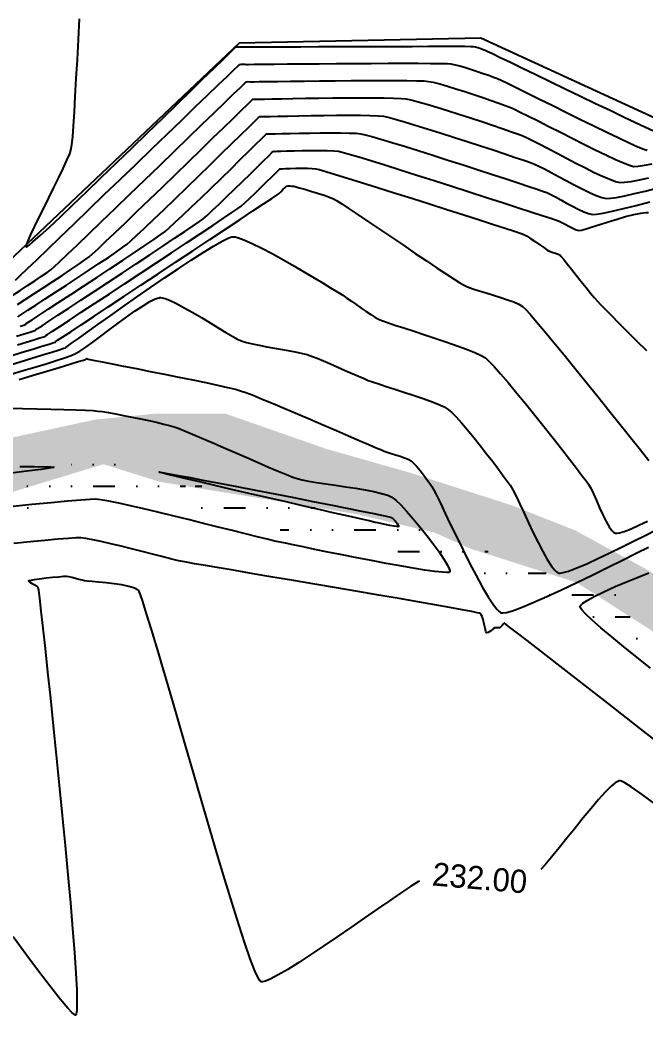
# Model space of a CAD drawing. Header units: metres. Extents: x 708941 to 724052, y 5405153 to 5413472.
# Drawn here: x 709479.9 to 709587.8, y 5411888.9 to 5412061.6 of the extents above; entities that cross this region are included whole.
import ezdxf

# ---------------------------------------------------------------- set-up
doc = ezdxf.new("R2010")
doc.units = ezdxf.units.M
doc.header["$LTSCALE"] = 12.7
doc.header["$MEASUREMENT"] = 0
for name, color, linetype in [('CONT-MJR1', 252, 'Continuous'), ('CONT-MNR1', 251, 'Continuous'), ('contornos2', 7, 'Continuous'), ('rio', 251, 'Continuous')]:
    doc.layers.add(name, color=color, linetype=linetype)

msp = doc.modelspace()

# ---------------------------------------------------------------- hatches: boundary and pattern name
at = {"layer": 'rio'}
h = msp.add_hatch(dxfattribs=at)
h.set_pattern_fill('MUDST', color=256, scale=15, style=0)
h.paths.add_polyline_path([(709010.72, 5411936.38), (709004.98, 5411946.45), (709001.25, 5411958.08), (708996.13, 5411975.99), (709012.7, 5411962.98), (709030.78, 5411956.49), (709044.53, 5411951.18), (709074.83, 5411950.28), (709089.61, 5411951.82), (709102.43, 5411952.02), (709123.56, 5411954.63), (709134.73, 5411956.95), (709145.4, 5411956.95), (709168.41, 5411955.62), (709183.3, 5411955.53), (709187.67, 5411955.43), (709193.87, 5411958.4), (709194.56, 5411957.99), (709200.68, 5411965.39), (709203.1, 5411977.2), (709205.58, 5411984.02), (709211.33, 5411990.28), (709223.71, 5411994.78), (709231.07, 5411997.27), (709241.21, 5411994.8), (709265.58, 5411997.08), (709286.39, 5412000.38), (709297.9, 5412001.91), (709315.21, 5411997.24), (709326.72, 5411992.03), (709345.09, 5411985.93), (709355.27, 5411979.45), (709376.46, 5411975.37), (709391.72, 5411975.3), (709413.08, 5411978.61), (709438.83, 5411980.92), (709461.63, 5411986.21), (709475.6, 5411989.01), (709492.86, 5411992.74), (709503.45, 5411993.79), (709515.24, 5411993.79), (709532.63, 5411987.71), (709547.37, 5411983.51), (709564.71, 5411977.95), (709575.63, 5411973.62), (709587.68, 5411967.04), (709601.87, 5411958.6), (709607.56, 5411954.31), (709621.49, 5411940.03), (709647.9, 5411909.14), (709660.4, 5411897.76), (709669.81, 5411887.81), (709676.49, 5411876.15), (709682.2, 5411869.04), (709705.75, 5411878.05), (709736, 5411893.04), (709750.64, 5411899.41), (709758.05, 5411906.33), (709764.85, 5411916.27), (709770.13, 5411926.57), (709778.25, 5411949.25), (709785.66, 5411970.64), (709786.5, 5411979.16), (709785.1, 5411992.95), (709785.1, 5412008.74), (709787.55, 5412022.89), (709795.83, 5412039.06), (709803.3, 5412045.65), (709812.9, 5412054.28), (709814.49, 5412059.03), (709815.9, 5412060.78), (709822.13, 5412063.75), (709825.31, 5412072.01), (709847.55, 5412106.6), (709866.9, 5412128.06), (709875.05, 5412136.05), (709882.93, 5412155.32), (709888.97, 5412168.35), (709893.2, 5412182.51), (709907.24, 5412209.92), (709938.47, 5412236.97), (709971.6, 5412250.13), (709991.71, 5412252.94), (710005.1, 5412261.1), (710014.56, 5412263.33), (710040.82, 5412267.64), (710057.91, 5412266.41), (710076.56, 5412261.93), (710102.9, 5412255.3), (710112.79, 5412247.31), (710119.45, 5412240.72), (710131.28, 5412231.78), (710145.37, 5412209.63), (710149.4, 5412194.25), (710150.27, 5412166.43), (710139.83, 5412142.28), (710130.23, 5412129.69), (710126.33, 5412121.71), (710117.73, 5412100.96), (710114.13, 5412096.47), (710111.94, 5412085.44), (710111.94, 5412063.54), (710117.58, 5412054.18), (710137.74, 5412018.92), (710146.76, 5412008.05), (710171.4, 5411997.24), (710179.97, 5411993.95), (710184.25, 5412001.58), (710190.69, 5412018), (710194.77, 5412034.37), (710197.31, 5412050.49), (710197.31, 5412064.26), (710199.32, 5412079.72), (710201.37, 5412092.19), (710205.73, 5412098.48), (710214.95, 5412120.36), (710219.48, 5412128.98), (710230.13, 5412139.36), (710235.6, 5412142.44), (710241.85, 5412140.68), (710250.27, 5412138.84), (710280.27, 5412139.46), (710296.04, 5412143.18), (710311.35, 5412143.18), (710329.27, 5412144.22), (710333.88, 5412147.83), (710359.32, 5412147.31), (710368.97, 5412148.45), (710370.82, 5412151.38), (710390.46, 5412160.63), (710398.15, 5412171.03), (710408.65, 5412192.1), (710415.95, 5412204.58), (710425.69, 5412246.2), (710427.89, 5412275.36), (710429.04, 5412328.01), (710428.04, 5412335.01), (710422.46, 5412340.84), (710414.39, 5412351.33), (710395.98, 5412353.91), (710387.66, 5412360.04), (710378.34, 5412372.12), (710377.12, 5412383.36), (710377.12, 5412396.81), (710371.6, 5412397.8), (710368.77, 5412410.55), (710362.93, 5412436.03), (710362.93, 5412455.01), (710369.68, 5412482.49), (710374.05, 5412500.93), (710382.11, 5412513.13), (710396.48, 5412526.77), (710413.79, 5412540.1), (710438.62, 5412552.3), (710472.36, 5412570.37), (710507.51, 5412590.61), (710519.7, 5412579.46), (710499.92, 5412572.63), (710480.98, 5412561.98), (710445.54, 5412543.55), (710413.79, 5412532.5), (710411.05, 5412528.12), (710405.76, 5412520.43), (710394.25, 5412506.93), (710388.85, 5412494.92), (710386.47, 5412476.01), (710382.71, 5412446.17), (710388.72, 5412397.62), (710394.97, 5412383.05), (710398.02, 5412368.11), (710411.09, 5412363.15), (710426.51, 5412356), (710442.45, 5412348.49), (710447.05, 5412337.14), (710447.05, 5412315.92), (710441.78, 5412260.07), (710441.78, 5412194.92), (710437.48, 5412190.86), (710437.48, 5412179.96), (710422.82, 5412173.29), (710418.74, 5412164.82), (710409.45, 5412149.84), (710394.78, 5412136.49), (710379.86, 5412129.78), (710371.88, 5412127.03), (710311.73, 5412127.03), (710308.89, 5412124), (710254.14, 5412121.42), (710236.99, 5412126.6), (710229.16, 5412118.66), (710218.68, 5412095.96), (710213.59, 5412055.1), (710203.57, 5412019.88), (710201.34, 5412006.55), (710198.59, 5411993.54), (710194.4, 5411986.49), (710188.54, 5411983.77), (710175.67, 5411983.77), (710136.96, 5411996.55), (710120.35, 5412009.39), (710098.73, 5412043.32), (710098.73, 5412061.02), (710096.67, 5412091.87), (710100.83, 5412110.83), (710110.63, 5412117.13), (710123.77, 5412149.24), (710130.92, 5412166.36), (710128.79, 5412197.14), (710123.8, 5412211.38), (710113.15, 5412223.6), (710085.02, 5412238.46), (710058.13, 5412249.84), (710029.73, 5412249.84), (710015.06, 5412246.32), (710001.6, 5412242.56), (709992.04, 5412242.56), (709972.27, 5412238.6), (709963.64, 5412235.76), (709954.26, 5412232.26), (709954.26, 5412228.55), (709945.86, 5412220.35), (709925.83, 5412192.24), (709917.05, 5412177.32), (709899.37, 5412144.55), (709894.3, 5412133.07), (709891.48, 5412127.42), (709886.71, 5412118.47), (709886.71, 5412100.95), (709884.61, 5412095.01), (709863.2, 5412086.46), (709839.07, 5412054.84), (709818.25, 5412032.92), (709804.19, 5412017.18), (709804.19, 5411995.52), (709809.04, 5411990.11), (709796.13, 5411953.84), (709781.68, 5411916.41), (709768.27, 5411889.66), (709746.93, 5411879.08), (709713.1, 5411863.01), (709689.29, 5411855.41), (709697.02, 5411835.95), (709708.2, 5411825.46), (709725.86, 5411817.9), (709778.24, 5411813.93), (709792.75, 5411813.93), (709806.43, 5411818.64), (709820.66, 5411821.87), (709831.69, 5411824.63), (709853.8, 5411835.25), (709879.02, 5411846.88), (709921.68, 5411861.15), (709947.96, 5411871.32), (709969.09, 5411879.92), (709979.29, 5411886.02), (709982.27, 5411909.39), (709987.23, 5411923.13), (709997.03, 5411933.25), (710000.38, 5411927.93), (710000.38, 5411906.72), (709997.04, 5411893.11), (709991.96, 5411879.15), (709967.58, 5411866.46), (709951.2, 5411859.77), (709918.84, 5411852.05), (709894.39, 5411845.25), (709864.94, 5411830.28), (709840.16, 5411819.17), (709812.7, 5411811), (709801.26, 5411807.45), (709779.31, 5411803.47), (709766.14, 5411803.47), (709756.94, 5411797.7), (709737.23, 5411795.78), (709715.18, 5411796.68), (709708.1, 5411801.85), (709698.23, 5411815.71), (709693.86, 5411826.48), (709676.55, 5411857.93), (709667.66, 5411869.47), (709661.18, 5411881.7), (709649.81, 5411896.98), (709627.11, 5411919.87), (709613.01, 5411936.78), (709604.72, 5411946.98), (709591.67, 5411954.52), (709575.87, 5411964.64), (709557.6, 5411970.47), (709551.42, 5411973.23), (709538.02, 5411976.43), (709518.15, 5411979.68), (709504.01, 5411982), (709494.29, 5411985.04), (709479.8, 5411980.64), (709442.42, 5411967.64), (709425.43, 5411960.31), (709402.9, 5411951.24), (709383.6, 5411945.23), (709362.15, 5411938.26), (709331.55, 5411930.11), (709320.42, 5411924.96), (709306.56, 5411912.14), (709285.88, 5411895.62), (709279.31, 5411870.27), (709273.83, 5411857.41), (709264.69, 5411829.66), (709254.13, 5411801.64), (709246.31, 5411791.25), (709237.29, 5411777.87), (709219.52, 5411767.13), (709208.6, 5411765.29), (709203.92, 5411751.48), (709203.91, 5411735.92), (709205.94, 5411719.08), (709203.34, 5411708.78), (709199.33, 5411696.28), (709197.39, 5411684.19), (709189.35, 5411661.06), (709186.31, 5411649.66), (709173.04, 5411639.59), (709167.53, 5411621.08), (709166.78, 5411600.74), (709164.06, 5411585.63), (709162.73, 5411558.53), (709162.73, 5411546.6), (709165.95, 5411526.5), (709173.44, 5411512.03), (709050.6, 5411667.95), (709021.23, 5411751.02), (709026.33, 5411756.01), (709028.1, 5411762.18), (709028.65, 5411783.35), (709023.38, 5411795.31), (709011.24, 5411823.29), (709005.01, 5411832.77), (709001.76, 5411870.86)])
h = msp.add_hatch(dxfattribs=at)
h.set_pattern_fill('MUDST', color=256, scale=15, style=0)
h.paths.add_polyline_path([(709425.2, 5411955.82), (709442.88, 5411963.52), (709462.94, 5411969.54), (709485.24, 5411978.41), (709493.83, 5411978.89), (709501.22, 5411979.42), (709517.72, 5411975.24), (709542.17, 5411970.06), (709562.2, 5411965.02), (709577.39, 5411959.26), (709608.69, 5411934.19), (709625.72, 5411914.3), (709646.82, 5411893.84), (709660.3, 5411879.18), (709665.75, 5411865.66), (709677.74, 5411849.33), (709687.8, 5411834.29), (709693.56, 5411818.76), (709703.47, 5411808.4), (709695.28, 5411819.7), (709694.5, 5411824.66), (709694.77, 5411827.87), (709694.67, 5411831.32), (709690.93, 5411835.3), (709687.47, 5411838.69), (709683.66, 5411846.1), (709680.5, 5411850.4), (709679.16, 5411854.09), (709674.04, 5411861.34), (709672.3, 5411865.04), (709668.98, 5411868.64), (709665.09, 5411875.96), (709664.39, 5411879.95), (709659.8, 5411883.74), (709656.68, 5411887.12), (709651.38, 5411894.81), (709649.66, 5411899.45), (709636.62, 5411909.75), (709630.25, 5411917.48), (709627.36, 5411921.16), (709622.76, 5411924.84), (709613.2, 5411936.38), (709612.3, 5411939.97), (709608.41, 5411943.84), (709603.87, 5411948.27), (709597.38, 5411951.02), (709590.63, 5411955.05), (709584.87, 5411958.91), (709582.48, 5411962.67), (709582, 5411965.76), (709570.79, 5411966.09), (709567.32, 5411969.51), (709559.75, 5411970.07), (709552.12, 5411973.91), (709544.71, 5411977.5), (709533.84, 5411977.39), (709531.46, 5411977.23), (709522.1, 5411981.06), (709511.56, 5411981.29), (709508.53, 5411981.22), (709499.82, 5411985.01), (709492.76, 5411985.01), (709488.91, 5411985.11), (709480.96, 5411981.2), (709462.17, 5411974.36), (709458.72, 5411973.65), (709451.42, 5411973.65), (709447.62, 5411969.58), (709443.93, 5411969.97), (709436.32, 5411966.62), (709428.6, 5411962.37), (709421.11, 5411958.6), (709409.63, 5411953.25)])

# ---------------------------------------------------------------- linework, layer by layer
at = {"layer": 'CONT-MJR1', "flags": 128}
for points, elevation in [([(709478.67, 5412014.2), (709479.91, 5412015), (709481.21, 5412015.85), (709482.47, 5412016.68), (709483.62, 5412017.46), (709484.58, 5412018.13), (709485.26, 5412018.64), (709485.78, 5412019.1), (709486.74, 5412019.99), (709488.09, 5412021.27), (709489.78, 5412022.88), (709491.75, 5412024.77), (709493.95, 5412026.89), (709496.33, 5412029.18), (709498.82, 5412031.59), (709501.39, 5412034.07), (709503.97, 5412036.56), (709506.51, 5412039.02), (709508.95, 5412041.38), (709511.25, 5412043.61), (709513.35, 5412045.64), (709515.19, 5412047.42), (709516.72, 5412048.9), (709517.89, 5412050.02), (709518.65, 5412050.74), (709518.93, 5412051), (709519.21, 5412051.03), (709519.59, 5412051.01), (709519.89, 5412051), (709520.24, 5412051), (709521.15, 5412051.02), (709522.56, 5412051.04), (709524.38, 5412051.06), (709526.54, 5412051.09), (709528.95, 5412051.12), (709531.54, 5412051.15), (709534.24, 5412051.18), (709536.97, 5412051.2), (709539.64, 5412051.21), (709542.19, 5412051.22), (709544.53, 5412051.22), (709546.59, 5412051.2), (709548.3, 5412051.17), (709549.56, 5412051.13), (709550.31, 5412051.07), (709551.15, 5412050.9), (709552.25, 5412050.62), (709553.57, 5412050.24), (709555.03, 5412049.8), (709556.58, 5412049.31), (709558.16, 5412048.8), (709559.7, 5412048.28), (709561.15, 5412047.78), (709562.45, 5412047.33), (709563.53, 5412046.93), (709564.33, 5412046.63), (709565.05, 5412046.31), (709566.15, 5412045.78), (709567.56, 5412045.07), (709569.22, 5412044.23), (709571.07, 5412043.29), (709573.05, 5412042.28), (709575.08, 5412041.25), (709577.11, 5412040.23), (709579.08, 5412039.26), (709580.91, 5412038.37), (709582.55, 5412037.6), (709583.93, 5412037), (709585, 5412036.59), (709585.67, 5412036.41), (709586.49, 5412036.43), (709587.58, 5412036.59), (709588.88, 5412036.86)], 240), ([(709479.43, 5412005.61), (709480.96, 5412006.08), (709482.28, 5412006.5), (709483.33, 5412006.82), (709484.01, 5412007.04), (709484.26, 5412007.12), (709484.31, 5412007.17), (709484.36, 5412007.23), (709484.65, 5412007.42), (709485.47, 5412007.96), (709486.75, 5412008.8), (709488.43, 5412009.91), (709490.45, 5412011.24), (709492.74, 5412012.74), (709495.24, 5412014.39), (709497.88, 5412016.13), (709500.6, 5412017.93), (709503.33, 5412019.73), (709506.01, 5412021.51), (709508.58, 5412023.21), (709510.97, 5412024.8), (709513.12, 5412026.23), (709514.96, 5412027.47), (709516.43, 5412028.46), (709517.47, 5412029.17), (709518, 5412029.56), (709518.65, 5412030.11), (709519.48, 5412030.88), (709520.43, 5412031.79), (709521.43, 5412032.76), (709522.41, 5412033.72), (709523.3, 5412034.6), (709524.02, 5412035.32), (709524.5, 5412035.81), (709524.69, 5412035.99), (709524.78, 5412035.99), (709524.88, 5412035.99), (709525.09, 5412036), (709525.65, 5412036.02), (709526.46, 5412036.04), (709527.42, 5412036.07), (709528.44, 5412036.08), (709529.43, 5412036.08), (709530.29, 5412036.06), (709530.92, 5412036), (709531.47, 5412035.86), (709532.62, 5412035.53), (709534.27, 5412035.03), (709536.35, 5412034.39), (709538.79, 5412033.63), (709541.5, 5412032.78), (709544.41, 5412031.87), (709547.43, 5412030.92), (709550.49, 5412029.95), (709553.5, 5412028.99), (709556.4, 5412028.06), (709559.09, 5412027.19), (709561.5, 5412026.41), (709563.56, 5412025.74), (709565.17, 5412025.21), (709566.27, 5412024.84), (709566.77, 5412024.65), (709567.31, 5412024.35), (709567.99, 5412023.92), (709568.74, 5412023.4), (709569.5, 5412022.88), (709570.18, 5412022.4), (709570.71, 5412022.03), (709571.02, 5412021.84), (709571.34, 5412021.71), (709571.77, 5412021.57), (709572.23, 5412021.43), (709572.65, 5412021.29), (709572.95, 5412021.13), (709573.18, 5412020.89), (709573.63, 5412020.36), (709574.24, 5412019.6), (709574.98, 5412018.67), (709575.8, 5412017.64), (709576.65, 5412016.58), (709577.49, 5412015.53), (709578.26, 5412014.57), (709578.93, 5412013.76), (709579.46, 5412013.16), (709579.92, 5412012.66), (709580.72, 5412011.85), (709581.8, 5412010.76), (709583.1, 5412009.44), (709584.59, 5412007.95), (709586.2, 5412006.34), (709587.89, 5412004.65)], 235), ([(709477.9, 5411994.73), (709480.33, 5411994.67), (709482.8, 5411994.61), (709485.2, 5411994.55), (709487.46, 5411994.48), (709489.49, 5411994.41), (709491.2, 5411994.35), (709492.49, 5411994.28), (709493.29, 5411994.22), (709494.09, 5411994.11), (709495.13, 5411993.94), (709496.36, 5411993.72), (709497.73, 5411993.46), (709499.17, 5411993.18), (709500.64, 5411992.87), (709502.08, 5411992.57), (709503.44, 5411992.27), (709504.66, 5411991.98), (709505.68, 5411991.72), (709506.46, 5411991.5), (709507.16, 5411991.25), (709508.23, 5411990.82), (709509.61, 5411990.25), (709511.23, 5411989.55), (709513.04, 5411988.77), (709514.98, 5411987.93), (709516.98, 5411987.06), (709518.98, 5411986.18), (709520.93, 5411985.34), (709522.76, 5411984.55), (709524.41, 5411983.85), (709525.83, 5411983.27), (709526.94, 5411982.83), (709527.69, 5411982.56), (709528.52, 5411982.36), (709529.65, 5411982.14), (709531.03, 5411981.92), (709532.6, 5411981.68), (709534.28, 5411981.43), (709536.02, 5411981.17), (709537.75, 5411980.9), (709539.4, 5411980.62), (709540.92, 5411980.32), (709542.24, 5411980.02), (709543.29, 5411979.7), (709544.01, 5411979.38), (709544.67, 5411978.86), (709545.54, 5411978.03), (709546.55, 5411976.93), (709547.68, 5411975.65), (709548.85, 5411974.24), (709550.01, 5411972.77), (709551.12, 5411971.31), (709552.13, 5411969.93), (709552.97, 5411968.69), (709553.59, 5411967.65), (709553.91, 5411967.02), (709554.01, 5411966.68), (709554.01, 5411966.53), (709553.99, 5411966.48), (709553.96, 5411966.45), (709553.83, 5411966.4), (709553.48, 5411966.37), (709552.73, 5411966.41), (709551.4, 5411966.55), (709549.69, 5411966.79), (709547.68, 5411967.12), (709545.43, 5411967.51), (709543.02, 5411967.95), (709540.49, 5411968.42), (709537.94, 5411968.92), (709535.41, 5411969.42), (709532.99, 5411969.9), (709530.73, 5411970.36), (709528.71, 5411970.77), (709526.99, 5411971.13), (709525.64, 5411971.41), (709524.73, 5411971.59), (709523.83, 5411971.79), (709522.5, 5411972.11), (709520.79, 5411972.53), (709518.78, 5411973.03), (709516.53, 5411973.59), (709514.08, 5411974.2), (709511.52, 5411974.84), (709508.89, 5411975.49), (709506.25, 5411976.14), (709503.68, 5411976.76), (709501.23, 5411977.34), (709498.95, 5411977.86), (709496.92, 5411978.3), (709495.2, 5411978.65), (709493.83, 5411978.89), (709492.9, 5411979), (709491.98, 5411978.98), (709490.35, 5411978.87), (709488.07, 5411978.68), (709485.24, 5411978.41), (709481.93, 5411978.08), (709478.21, 5411977.69)], 230), ([(709588.62, 5411949.85), (709586.24, 5411951.75), (709583.97, 5411953.58), (709581.9, 5411955.29), (709580.06, 5411956.84), (709578.54, 5411958.17), (709577.39, 5411959.26), (709576.77, 5411959.91), (709576.51, 5411960.27), (709576.43, 5411960.43), (709576.43, 5411960.49), (709576.45, 5411960.57), (709576.57, 5411960.75), (709576.92, 5411961.06), (709577.67, 5411961.56), (709578.99, 5411962.28), (709580.64, 5411963.09), (709582.5, 5411963.93), (709584.47, 5411964.78), (709586.44, 5411965.59), (709588.3, 5411966.34)], 230)]:
    msp.add_lwpolyline(points, dxfattribs=dict(at, elevation=elevation))
at = {"layer": 'CONT-MNR1', "flags": 128}
for points, elevation in [([(709490.08, 5412061.83), (709489.9, 5412058.27), (709489.72, 5412054.82), (709489.54, 5412051.53), (709489.37, 5412048.48), (709489.21, 5412045.75), (709489.06, 5412043.41), (709488.92, 5412041.52), (709488.79, 5412040.17), (709488.68, 5412039.41), (709488.4, 5412038.59), (709487.92, 5412037.45), (709487.28, 5412036.05), (709486.52, 5412034.46), (709485.68, 5412032.75), (709484.8, 5412030.97), (709483.92, 5412029.21), (709483.09, 5412027.52), (709482.34, 5412025.97), (709481.71, 5412024.63), (709481.25, 5412023.56), (709481.03, 5412022.95), (709480.96, 5412022.65), (709480.97, 5412022.54), (709480.99, 5412022.52), (709481.02, 5412022.51), (709481.13, 5412022.57), (709481.45, 5412022.81), (709482.13, 5412023.38), (709483.36, 5412024.48), (709484.95, 5412025.94), (709486.85, 5412027.73), (709489.01, 5412029.78), (709491.38, 5412032.04), (709493.91, 5412034.46), (709496.53, 5412037), (709499.21, 5412039.59), (709501.88, 5412042.18), (709504.49, 5412044.72), (709507, 5412047.16), (709509.35, 5412049.45), (709511.48, 5412051.53), (709513.35, 5412053.35), (709514.9, 5412054.86), (709516.08, 5412056.01), (709516.83, 5412056.74), (709517.11, 5412057), (709517.34, 5412057.03), (709517.65, 5412057.02), (709517.89, 5412057), (709518.27, 5412057), (709519.3, 5412057.01), (709520.9, 5412057.01), (709522.98, 5412057.02), (709525.47, 5412057.03), (709528.28, 5412057.04), (709531.34, 5412057.05), (709534.57, 5412057.06), (709537.87, 5412057.07), (709541.18, 5412057.08), (709544.41, 5412057.09), (709547.49, 5412057.1), (709550.32, 5412057.11), (709552.83, 5412057.11), (709554.94, 5412057.11), (709556.58, 5412057.11), (709557.64, 5412057.1), (709558.07, 5412057.09), (709558.41, 5412057.02), (709558.85, 5412056.89), (709559.32, 5412056.73), (709559.75, 5412056.58), (709560.08, 5412056.45), (709560.45, 5412056.28), (709561.35, 5412055.85), (709562.7, 5412055.2), (709564.45, 5412054.36), (709566.52, 5412053.36), (709568.83, 5412052.24), (709571.32, 5412051.04), (709573.91, 5412049.79), (709576.55, 5412048.52), (709579.14, 5412047.27), (709581.63, 5412046.07), (709583.95, 5412044.97), (709586.01, 5412043.98), (709587.76, 5412043.15), (709589.12, 5412042.51)], 242), ([(709479.1, 5412016.8), (709479.93, 5412017.59), (709481.17, 5412018.77), (709482.77, 5412020.3), (709484.67, 5412022.13), (709486.84, 5412024.22), (709489.22, 5412026.51), (709491.76, 5412028.96), (709494.42, 5412031.53), (709497.15, 5412034.16), (709499.9, 5412036.81), (709502.61, 5412039.43), (709505.25, 5412041.97), (709507.77, 5412044.4), (709510.11, 5412046.65), (709512.22, 5412048.69), (709514.07, 5412050.47), (709515.6, 5412051.93), (709516.75, 5412053.04), (709517.5, 5412053.75), (709517.78, 5412054), (709518.01, 5412054.04), (709518.32, 5412054.03), (709518.64, 5412054.01), (709518.89, 5412054), (709519.26, 5412054), (709520.24, 5412054.01), (709521.75, 5412054.03), (709523.7, 5412054.05), (709526.03, 5412054.07), (709528.65, 5412054.09), (709531.48, 5412054.11), (709534.44, 5412054.13), (709537.46, 5412054.15), (709540.46, 5412054.17), (709543.35, 5412054.18), (709546.07, 5412054.19), (709548.53, 5412054.18), (709550.64, 5412054.17), (709552.35, 5412054.15), (709553.55, 5412054.12), (709554.19, 5412054.08), (709554.89, 5412053.94), (709555.74, 5412053.73), (709556.69, 5412053.45), (709557.71, 5412053.13), (709558.75, 5412052.79), (709559.76, 5412052.44), (709560.71, 5412052.11), (709561.54, 5412051.8), (709562.21, 5412051.54), (709562.82, 5412051.27), (709563.92, 5412050.74), (709565.42, 5412050.01), (709567.25, 5412049.1), (709569.35, 5412048.07), (709571.62, 5412046.94), (709574.01, 5412045.76), (709576.43, 5412044.57), (709578.8, 5412043.4), (709581.07, 5412042.3), (709583.14, 5412041.31), (709584.94, 5412040.46), (709586.41, 5412039.8), (709587.46, 5412039.36), (709588.03, 5412039.18)], 241), ([(709479.48, 5412012.6), (709480.78, 5412013.44), (709482.27, 5412014.41), (709483.89, 5412015.46), (709485.54, 5412016.54), (709487.17, 5412017.61), (709488.68, 5412018.62), (709490.01, 5412019.53), (709491.08, 5412020.28), (709491.81, 5412020.83), (709492.38, 5412021.32), (709493.34, 5412022.21), (709494.64, 5412023.43), (709496.23, 5412024.94), (709498.05, 5412026.69), (709500.06, 5412028.62), (709502.2, 5412030.69), (709504.43, 5412032.84), (709506.69, 5412035.03), (709508.93, 5412037.21), (709511.11, 5412039.31), (709513.16, 5412041.31), (709515.04, 5412043.13), (709516.7, 5412044.74), (709518.08, 5412046.08), (709519.14, 5412047.1), (709519.82, 5412047.76), (709520.08, 5412048), (709520.32, 5412048.02), (709520.63, 5412048.01), (709520.89, 5412048), (709521.21, 5412048), (709522.04, 5412048.02), (709523.33, 5412048.05), (709524.98, 5412048.08), (709526.93, 5412048.11), (709529.1, 5412048.15), (709531.42, 5412048.18), (709533.81, 5412048.21), (709536.2, 5412048.23), (709538.52, 5412048.24), (709540.7, 5412048.24), (709542.65, 5412048.22), (709544.3, 5412048.19), (709545.59, 5412048.13), (709546.43, 5412048.05), (709547.31, 5412047.87), (709548.53, 5412047.56), (709550.03, 5412047.14), (709551.75, 5412046.63), (709553.61, 5412046.05), (709555.57, 5412045.43), (709557.55, 5412044.79), (709559.49, 5412044.14), (709561.34, 5412043.52), (709563.02, 5412042.95), (709564.47, 5412042.44), (709565.64, 5412042.02), (709566.46, 5412041.71), (709567.22, 5412041.38), (709568.26, 5412040.87), (709569.51, 5412040.22), (709570.94, 5412039.48), (709572.49, 5412038.66), (709574.1, 5412037.81), (709575.75, 5412036.96), (709577.36, 5412036.13), (709578.9, 5412035.37), (709580.31, 5412034.71), (709581.56, 5412034.18), (709582.57, 5412033.81), (709583.32, 5412033.64), (709584.14, 5412033.66), (709585.29, 5412033.81), (709586.7, 5412034.08), (709588.3, 5412034.45)], 239), ([(709479.49, 5412010.48), (709480.18, 5412010.93), (709481.24, 5412011.61), (709482.61, 5412012.5), (709484.22, 5412013.54), (709486, 5412014.7), (709487.88, 5412015.93), (709489.8, 5412017.19), (709491.7, 5412018.44), (709493.49, 5412019.63), (709495.12, 5412020.72), (709496.52, 5412021.68), (709497.62, 5412022.46), (709498.36, 5412023.01), (709499.02, 5412023.58), (709500.05, 5412024.52), (709501.38, 5412025.77), (709502.96, 5412027.28), (709504.74, 5412028.98), (709506.65, 5412030.83), (709508.65, 5412032.76), (709510.68, 5412034.73), (709512.68, 5412036.67), (709514.59, 5412038.54), (709516.37, 5412040.27), (709517.95, 5412041.82), (709519.29, 5412043.12), (709520.32, 5412044.12), (709520.98, 5412044.76), (709521.23, 5412044.99), (709521.42, 5412045.02), (709521.68, 5412045), (709521.88, 5412044.99), (709522.21, 5412045), (709523.07, 5412045.02), (709524.37, 5412045.06), (709526.03, 5412045.09), (709527.96, 5412045.13), (709530.07, 5412045.17), (709532.27, 5412045.2), (709534.48, 5412045.22), (709536.61, 5412045.23), (709538.57, 5412045.22), (709540.27, 5412045.19), (709541.63, 5412045.13), (709542.55, 5412045.04), (709543.37, 5412044.87), (709544.6, 5412044.55), (709546.18, 5412044.1), (709548.03, 5412043.54), (709550.11, 5412042.9), (709552.33, 5412042.21), (709554.65, 5412041.47), (709556.98, 5412040.71), (709559.28, 5412039.96), (709561.47, 5412039.24), (709563.49, 5412038.57), (709565.28, 5412037.96), (709566.76, 5412037.45), (709567.88, 5412037.06), (709568.58, 5412036.8), (709569.33, 5412036.46), (709570.31, 5412035.97), (709571.46, 5412035.37), (709572.73, 5412034.68), (709574.08, 5412033.95), (709575.45, 5412033.22), (709576.8, 5412032.53), (709578.07, 5412031.91), (709579.23, 5412031.4), (709580.21, 5412031.04), (709580.96, 5412030.87), (709581.67, 5412030.9), (709582.76, 5412031.06), (709584.16, 5412031.33), (709585.82, 5412031.7), (709587.67, 5412032.14), (709589.64, 5412032.64)], 238), ([(709479.89, 5412008.83), (709480.55, 5412009.04), (709480.79, 5412009.12), (709480.87, 5412009.2), (709480.95, 5412009.29), (709481.23, 5412009.47), (709482, 5412009.97), (709483.21, 5412010.76), (709484.76, 5412011.77), (709486.61, 5412012.97), (709488.66, 5412014.31), (709490.85, 5412015.74), (709493.12, 5412017.23), (709495.38, 5412018.72), (709497.57, 5412020.17), (709499.61, 5412021.53), (709501.44, 5412022.76), (709502.98, 5412023.81), (709504.16, 5412024.63), (709504.91, 5412025.19), (709505.63, 5412025.82), (709506.67, 5412026.77), (709507.97, 5412027.98), (709509.47, 5412029.41), (709511.11, 5412030.99), (709512.83, 5412032.65), (709514.57, 5412034.34), (709516.27, 5412036.01), (709517.87, 5412037.58), (709519.32, 5412039), (709520.56, 5412040.21), (709521.52, 5412041.16), (709522.15, 5412041.77), (709522.38, 5412041.99), (709522.53, 5412042.01), (709522.73, 5412042), (709522.88, 5412041.99), (709523.17, 5412042), (709523.91, 5412042.02), (709525.03, 5412042.05), (709526.45, 5412042.09), (709528.08, 5412042.13), (709529.85, 5412042.16), (709531.67, 5412042.18), (709533.46, 5412042.19), (709535.13, 5412042.19), (709536.62, 5412042.16), (709537.82, 5412042.11), (709538.68, 5412042.03), (709539.38, 5412041.87), (709540.55, 5412041.56), (709542.11, 5412041.1), (709544, 5412040.53), (709546.17, 5412039.87), (709548.54, 5412039.13), (709551.06, 5412038.33), (709553.67, 5412037.5), (709556.3, 5412036.65), (709558.89, 5412035.82), (709561.38, 5412035.01), (709563.7, 5412034.24), (709565.8, 5412033.55), (709567.61, 5412032.95), (709569.08, 5412032.46), (709570.13, 5412032.1), (709570.7, 5412031.89), (709571.39, 5412031.58), (709572.22, 5412031.14), (709573.15, 5412030.63), (709574.14, 5412030.08), (709575.16, 5412029.52), (709576.15, 5412029.01), (709577.08, 5412028.57), (709577.92, 5412028.26), (709578.61, 5412028.1), (709579.26, 5412028.15), (709580.41, 5412028.36), (709582, 5412028.69), (709583.93, 5412029.14), (709586.12, 5412029.67), (709588.5, 5412030.27)], 237), ([(709479.3, 5412007.1), (709480.58, 5412007.5), (709481.6, 5412007.82), (709482.28, 5412008.04), (709482.52, 5412008.12), (709482.59, 5412008.19), (709482.66, 5412008.26), (709482.93, 5412008.44), (709483.69, 5412008.93), (709484.87, 5412009.71), (709486.43, 5412010.73), (709488.28, 5412011.94), (709490.38, 5412013.32), (709492.66, 5412014.81), (709495.05, 5412016.38), (709497.49, 5412017.99), (709499.93, 5412019.6), (709502.29, 5412021.16), (709504.52, 5412022.64), (709506.55, 5412024), (709508.32, 5412025.19), (709509.77, 5412026.18), (709510.84, 5412026.92), (709511.45, 5412027.38), (709512.14, 5412027.96), (709513.08, 5412028.83), (709514.23, 5412029.91), (709515.51, 5412031.14), (709516.88, 5412032.46), (709518.27, 5412033.81), (709519.61, 5412035.13), (709520.85, 5412036.34), (709521.92, 5412037.4), (709522.77, 5412038.24), (709523.32, 5412038.79), (709523.54, 5412038.99), (709523.7, 5412039), (709523.88, 5412038.99), (709524.15, 5412039), (709524.84, 5412039.02), (709525.87, 5412039.06), (709527.14, 5412039.09), (709528.56, 5412039.13), (709530.05, 5412039.15), (709531.51, 5412039.15), (709532.84, 5412039.14), (709533.97, 5412039.09), (709534.8, 5412039.01), (709535.45, 5412038.86), (709536.64, 5412038.52), (709538.31, 5412038.03), (709540.37, 5412037.4), (709542.78, 5412036.65), (709545.44, 5412035.81), (709548.3, 5412034.91), (709551.28, 5412033.96), (709554.33, 5412032.99), (709557.35, 5412032.01), (709560.3, 5412031.06), (709563.1, 5412030.16), (709565.67, 5412029.33), (709567.96, 5412028.58), (709569.89, 5412027.95), (709571.39, 5412027.46), (709572.39, 5412027.13), (709572.83, 5412026.98), (709573.3, 5412026.75), (709573.89, 5412026.43), (709574.54, 5412026.07), (709575.19, 5412025.73), (709575.78, 5412025.46), (709576.26, 5412025.33), (709576.68, 5412025.4), (709577.48, 5412025.62), (709578.56, 5412025.96), (709579.87, 5412026.38), (709581.31, 5412026.84), (709582.82, 5412027.3), (709584.31, 5412027.74), (709585.71, 5412028.1), (709586.95, 5412028.35), (709587.77, 5412028.45), (709588.25, 5412028.46)], 236), ([(709478.33, 5412003.75), (709480.28, 5412004.35), (709482.08, 5412004.9), (709483.65, 5412005.39), (709484.89, 5412005.77), (709485.7, 5412006.02), (709485.99, 5412006.12), (709486.03, 5412006.16), (709486.07, 5412006.2), (709486.38, 5412006.41), (709487.25, 5412006.99), (709488.63, 5412007.9), (709490.44, 5412009.1), (709492.62, 5412010.54), (709495.1, 5412012.19), (709497.81, 5412013.99), (709500.7, 5412015.9), (709503.69, 5412017.88), (709506.71, 5412019.89), (709509.7, 5412021.87), (709512.6, 5412023.79), (709515.33, 5412025.6), (709517.83, 5412027.26), (709520.03, 5412028.73), (709521.87, 5412029.95), (709523.28, 5412030.89), (709524.2, 5412031.51), (709524.55, 5412031.75), (709524.85, 5412032.03), (709525.22, 5412032.42), (709525.58, 5412032.79), (709525.84, 5412032.99), (709526.09, 5412033.03), (709526.43, 5412033.04), (709526.78, 5412033.02), (709527.04, 5412032.99), (709527.35, 5412032.91), (709528.03, 5412032.73), (709528.97, 5412032.46), (709530.06, 5412032.14), (709531.21, 5412031.78), (709532.31, 5412031.42), (709533.26, 5412031.09), (709533.96, 5412030.8), (709534.47, 5412030.5), (709535.39, 5412029.92), (709536.65, 5412029.09), (709538.2, 5412028.05), (709539.97, 5412026.86), (709541.9, 5412025.56), (709543.93, 5412024.19), (709546, 5412022.79), (709548.04, 5412021.41), (709550, 5412020.09), (709551.81, 5412018.88), (709553.41, 5412017.81), (709554.74, 5412016.94), (709555.74, 5412016.31), (709556.35, 5412015.96), (709557.06, 5412015.65), (709557.99, 5412015.31), (709559.08, 5412014.96), (709560.28, 5412014.58), (709561.53, 5412014.2), (709562.77, 5412013.81), (709563.95, 5412013.41), (709565.01, 5412013.02), (709565.89, 5412012.63), (709566.54, 5412012.26), (709567.02, 5412011.81), (709567.84, 5412010.9), (709568.96, 5412009.6), (709570.34, 5412007.97), (709571.93, 5412006.05), (709573.69, 5412003.91), (709575.56, 5412001.6), (709577.52, 5411999.19), (709579.5, 5411996.72), (709581.47, 5411994.27), (709583.38, 5411991.88), (709585.19, 5411989.61), (709586.85, 5411987.53), (709588.32, 5411985.68)], 234), ([(709477.83, 5412002.08), (709479.93, 5412002.72), (709481.94, 5412003.33), (709483.79, 5412003.9), (709485.38, 5412004.39), (709486.62, 5412004.78), (709487.43, 5412005.03), (709487.73, 5412005.12), (709487.78, 5412005.17), (709488.04, 5412005.36), (709488.78, 5412005.9), (709489.95, 5412006.74), (709491.48, 5412007.83), (709493.3, 5412009.14), (709495.37, 5412010.6), (709497.62, 5412012.18), (709499.98, 5412013.84), (709502.4, 5412015.52), (709504.82, 5412017.17), (709507.17, 5412018.76), (709509.4, 5412020.23), (709511.45, 5412021.55), (709513.24, 5412022.65), (709514.73, 5412023.51), (709515.67, 5412023.98), (709516.19, 5412024.19), (709516.45, 5412024.26), (709516.55, 5412024.27), (709516.68, 5412024.27), (709516.99, 5412024.24), (709517.55, 5412024.09), (709518.5, 5412023.75), (709519.92, 5412023.12), (709521.56, 5412022.31), (709523.35, 5412021.37), (709525.21, 5412020.33), (709527.09, 5412019.26), (709528.92, 5412018.19), (709530.63, 5412017.17), (709532.16, 5412016.25), (709533.43, 5412015.47), (709534.38, 5412014.89), (709534.95, 5412014.54), (709535.54, 5412014.17), (709536.24, 5412013.7), (709537.03, 5412013.16), (709537.87, 5412012.57), (709538.73, 5412011.97), (709539.57, 5412011.39), (709540.37, 5412010.86), (709541.08, 5412010.41), (709541.68, 5412010.08), (709542.27, 5412009.84), (709543.24, 5412009.49), (709544.54, 5412009.05), (709546.09, 5412008.54), (709547.83, 5412007.97), (709549.68, 5412007.36), (709551.58, 5412006.73), (709553.46, 5412006.09), (709555.25, 5412005.46), (709556.88, 5412004.86), (709558.28, 5412004.3), (709559.39, 5412003.8), (709560.13, 5412003.38), (709560.75, 5412002.83), (709561.64, 5412001.9), (709562.76, 5412000.65), (709564.06, 5411999.12), (709565.51, 5411997.38), (709567.05, 5411995.5), (709568.64, 5411993.52), (709570.24, 5411991.52), (709571.8, 5411989.54), (709573.28, 5411987.65), (709574.63, 5411985.91), (709575.81, 5411984.38), (709576.77, 5411983.11), (709577.48, 5411982.17), (709577.88, 5411981.62), (709578.29, 5411980.89), (709578.76, 5411979.91), (709579.27, 5411978.77), (709579.81, 5411977.54), (709580.37, 5411976.32), (709580.93, 5411975.18), (709581.48, 5411974.22), (709581.91, 5411973.63), (709582.22, 5411973.32), (709582.42, 5411973.19), (709582.52, 5411973.15), (709582.61, 5411973.13), (709582.83, 5411973.13), (709583.27, 5411973.2), (709584.05, 5411973.44), (709585.24, 5411973.91), (709586.61, 5411974.53), (709588.08, 5411975.24)], 233), ([(709478.38, 5412000.58), (709480.45, 5412001.19), (709482.47, 5412001.8), (709484.38, 5412002.38), (709486.1, 5412002.93), (709487.56, 5412003.41), (709488.71, 5412003.81), (709489.46, 5412004.12), (709490.22, 5412004.55), (709491.24, 5412005.23), (709492.46, 5412006.1), (709493.82, 5412007.11), (709495.29, 5412008.21), (709496.8, 5412009.34), (709498.3, 5412010.45), (709499.76, 5412011.48), (709501.1, 5412012.38), (709502.29, 5412013.1), (709503.09, 5412013.5), (709503.59, 5412013.69), (709503.87, 5412013.76), (709503.99, 5412013.77), (709504.11, 5412013.77), (709504.39, 5412013.74), (709504.89, 5412013.61), (709505.69, 5412013.31), (709506.88, 5412012.75), (709508.22, 5412012.04), (709509.66, 5412011.22), (709511.16, 5412010.34), (709512.65, 5412009.44), (709514.08, 5412008.57), (709515.4, 5412007.77), (709516.56, 5412007.09), (709517.51, 5412006.57), (709518.18, 5412006.26), (709518.95, 5412006.03), (709519.95, 5412005.79), (709521.13, 5412005.55), (709522.42, 5412005.31), (709523.77, 5412005.07), (709525.13, 5412004.83), (709526.42, 5412004.6), (709527.61, 5412004.37), (709528.62, 5412004.15), (709529.39, 5412003.95), (709530.15, 5412003.68), (709531.11, 5412003.31), (709532.22, 5412002.85), (709533.43, 5412002.33), (709534.69, 5412001.78), (709535.94, 5412001.23), (709537.15, 5412000.7), (709538.25, 5412000.22), (709539.2, 5411999.81), (709539.94, 5411999.5), (709540.69, 5411999.23), (709541.75, 5411998.88), (709543.04, 5411998.47), (709544.51, 5411998), (709546.07, 5411997.49), (709547.67, 5411996.96), (709549.23, 5411996.43), (709550.68, 5411995.9), (709551.96, 5411995.39), (709553, 5411994.92), (709553.72, 5411994.5), (709554.32, 5411993.99), (709555.1, 5411993.19), (709556.02, 5411992.17), (709557.04, 5411990.98), (709558.13, 5411989.66), (709559.24, 5411988.27), (709560.34, 5411986.86), (709561.4, 5411985.49), (709562.37, 5411984.21), (709563.22, 5411983.07), (709563.9, 5411982.11), (709564.4, 5411981.41), (709564.84, 5411980.65), (709565.41, 5411979.55), (709566.06, 5411978.18), (709566.8, 5411976.63), (709567.58, 5411974.96), (709568.39, 5411973.24), (709569.21, 5411971.56), (709570.02, 5411969.99), (709570.79, 5411968.61), (709571.51, 5411967.48), (709572.03, 5411966.81), (709572.38, 5411966.47), (709572.59, 5411966.33), (709572.69, 5411966.29), (709572.78, 5411966.27), (709573.03, 5411966.26), (709573.53, 5411966.35), (709574.43, 5411966.61), (709575.88, 5411967.15), (709577.61, 5411967.88), (709579.54, 5411968.76), (709581.59, 5411969.74), (709583.7, 5411970.77), (709585.78, 5411971.81), (709587.77, 5411972.81), (709589.57, 5411973.73)], 232), ([(709479.72, 5411999.64), (709482.17, 5412000.38), (709484.51, 5412001.09), (709486.65, 5412001.73), (709488.48, 5412002.29), (709489.92, 5412002.73), (709490.85, 5412003.01), (709491.19, 5412003.12), (709491.31, 5412003.2), (709491.42, 5412003.27), (709491.53, 5412003.21), (709491.65, 5412003.15), (709491.95, 5412003.09), (709492.78, 5412002.93), (709494.08, 5412002.68), (709495.76, 5412002.35), (709497.75, 5412001.96), (709499.97, 5412001.53), (709502.35, 5412001.06), (709504.8, 5412000.57), (709507.27, 5412000.07), (709509.66, 5411999.58), (709511.91, 5411999.11), (709513.94, 5411998.68), (709515.66, 5411998.29), (709517.02, 5411997.97), (709517.93, 5411997.72), (709518.8, 5411997.42), (709520.07, 5411996.93), (709521.66, 5411996.29), (709523.52, 5411995.52), (709525.57, 5411994.66), (709527.75, 5411993.73), (709530.01, 5411992.77), (709532.26, 5411991.8), (709534.46, 5411990.86), (709536.52, 5411989.96), (709538.39, 5411989.15), (709540.01, 5411988.45), (709541.3, 5411987.89), (709542.21, 5411987.5), (709542.66, 5411987.31), (709543.19, 5411987.12), (709543.88, 5411986.91), (709544.65, 5411986.67), (709545.44, 5411986.42), (709546.19, 5411986.15), (709546.84, 5411985.89), (709547.31, 5411985.62), (709547.75, 5411985.24), (709548.28, 5411984.66), (709548.87, 5411983.95), (709549.47, 5411983.19), (709550.04, 5411982.43), (709550.54, 5411981.74), (709550.92, 5411981.2), (709551.19, 5411980.7), (709551.68, 5411979.71), (709552.36, 5411978.3), (709553.19, 5411976.56), (709554.14, 5411974.58), (709555.18, 5411972.44), (709556.29, 5411970.21), (709557.41, 5411967.99), (709558.53, 5411965.86), (709559.6, 5411963.9), (709560.61, 5411962.19), (709561.51, 5411960.82), (709562.13, 5411960.02), (709562.53, 5411959.63), (709562.76, 5411959.47), (709562.86, 5411959.43), (709562.96, 5411959.4), (709563.22, 5411959.4), (709563.78, 5411959.5), (709564.79, 5411959.79), (709566.45, 5411960.4), (709568.46, 5411961.23), (709570.75, 5411962.24), (709573.24, 5411963.4), (709575.87, 5411964.64), (709578.54, 5411965.94), (709581.2, 5411967.24), (709583.76, 5411968.51), (709586.14, 5411969.7), (709588.27, 5411970.76)], 231), ([(709479.86, 5411984.65), (709482.31, 5411984.64), (709484.16, 5411984.62), (709485.15, 5411984.59), (709485.59, 5411984.56), (709485.72, 5411984.54), (709485.74, 5411984.53), (709485.72, 5411984.51), (709485.53, 5411984.46), (709484.93, 5411984.36), (709483.56, 5411984.16), (709480.99, 5411983.82), (709477.58, 5411983.4)], 229), ([(709591.25, 5411936.04), (709586.37, 5411939.84), (709581.73, 5411943.46), (709577.41, 5411946.81), (709573.52, 5411949.84), (709570.12, 5411952.47), (709567.33, 5411954.64), (709565.21, 5411956.27), (709564.07, 5411957.14), (709563.57, 5411957.53), (709563.41, 5411957.64), (709563.38, 5411957.66), (709563.35, 5411957.65), (709563.29, 5411957.6), (709563.17, 5411957.48), (709563, 5411957.26), (709562.78, 5411956.98), (709562.62, 5411956.82), (709562.37, 5411956.81), (709562.02, 5411956.84), (709561.76, 5411956.84), (709561.49, 5411956.67), (709561.06, 5411956.34), (709560.61, 5411956.04), (709560.33, 5411955.94), (709560.21, 5411956.19), (709560.07, 5411956.75), (709559.91, 5411957.48), (709559.72, 5411958.24), (709559.56, 5411958.77), (709559.42, 5411959.08), (709559.33, 5411959.23), (709559.28, 5411959.28), (709559.25, 5411959.3), (709559.11, 5411959.34), (709558.7, 5411959.44), (709557.79, 5411959.62), (709556.15, 5411959.94), (709554.01, 5411960.33), (709551.43, 5411960.79), (709548.48, 5411961.31), (709545.24, 5411961.87), (709541.77, 5411962.47), (709538.14, 5411963.09), (709534.43, 5411963.73), (709530.7, 5411964.36), (709527.02, 5411964.99), (709523.47, 5411965.59), (709520.11, 5411966.16), (709517.01, 5411966.69), (709514.24, 5411967.16), (709511.87, 5411967.56), (709509.98, 5411967.89), (709508.62, 5411968.13), (709507.88, 5411968.27), (709507.01, 5411968.46), (709505.81, 5411968.75), (709504.37, 5411969.12), (709502.73, 5411969.54), (709500.97, 5411969.99), (709499.14, 5411970.46), (709497.31, 5411970.91), (709495.54, 5411971.34), (709493.9, 5411971.72), (709492.46, 5411972.02), (709491.26, 5411972.24), (709490.39, 5411972.34), (709489.6, 5411972.33), (709488.25, 5411972.25), (709486.42, 5411972.1), (709484.19, 5411971.9), (709481.64, 5411971.66), (709478.85, 5411971.38)], 231), ([(709548.74, 5411913.16), (709548.62, 5411913.09), (709547.21, 5411912.2), (709545.52, 5411911.07), (709543.59, 5411909.76), (709541.48, 5411908.3), (709539.24, 5411906.75), (709536.92, 5411905.15), (709534.58, 5411903.54), (709532.27, 5411901.97), (709530.05, 5411900.48), (709527.96, 5411899.12), (709526.06, 5411897.94), (709524.4, 5411896.97), (709523.03, 5411896.26), (709522.19, 5411895.92), (709521.72, 5411895.8), (709521.5, 5411895.8), (709521.41, 5411895.82), (709521.34, 5411895.86), (709521.18, 5411896.05), (709520.88, 5411896.57), (709520.38, 5411897.7), (709519.6, 5411899.76), (709518.68, 5411902.44), (709517.63, 5411905.67), (709516.47, 5411909.36), (709515.22, 5411913.43), (709513.91, 5411917.8), (709512.56, 5411922.37), (709511.18, 5411927.08), (709509.8, 5411931.83), (709508.43, 5411936.53), (709507.1, 5411941.12), (709505.83, 5411945.5), (709504.63, 5411949.59), (709503.54, 5411953.3), (709502.56, 5411956.56), (709501.72, 5411959.27), (709501.05, 5411961.36), (709500.64, 5411962.52), (709500.41, 5411963.07), (709500.3, 5411963.28), (709500.26, 5411963.33), (709500.16, 5411963.4), (709499.92, 5411963.55), (709499.45, 5411963.75), (709498.64, 5411963.98), (709497.44, 5411964.23), (709496.1, 5411964.43), (709494.73, 5411964.59), (709493.44, 5411964.72), (709492.32, 5411964.81), (709491.48, 5411964.89), (709491.02, 5411964.94), (709490.59, 5411965.04), (709490.05, 5411965.19), (709489.45, 5411965.35), (709488.85, 5411965.5), (709488.31, 5411965.62), (709487.88, 5411965.67), (709487.4, 5411965.66), (709486.57, 5411965.59), (709485.52, 5411965.49), (709484.38, 5411965.37), (709483.26, 5411965.23), (709482.31, 5411965.1), (709481.74, 5411965.01), (709481.47, 5411964.95), (709481.38, 5411964.92), (709481.37, 5411964.91), (709481.37, 5411964.88), (709481.42, 5411964.83), (709481.56, 5411964.73), (709481.86, 5411964.56), (709482.32, 5411964.33), (709482.73, 5411964.09), (709482.98, 5411963.87), (709483.06, 5411963.34), (709483.23, 5411961.93), (709483.49, 5411959.71), (709483.82, 5411956.79), (709484.21, 5411953.26), (709484.65, 5411949.21), (709485.12, 5411944.73), (709485.63, 5411939.92), (709486.15, 5411934.88), (709486.67, 5411929.7), (709487.18, 5411924.46), (709487.68, 5411919.27), (709488.15, 5411914.22), (709488.58, 5411909.41), (709488.95, 5411904.91), (709489.27, 5411900.84), (709489.5, 5411897.28), (709489.66, 5411894.33), (709489.71, 5411892.08), (709489.68, 5411890.85), (709489.6, 5411890.28), (709489.53, 5411890.09), (709489.48, 5411890.05), (709489.43, 5411890.05), (709489.26, 5411890.13), (709488.87, 5411890.46), (709488.12, 5411891.26), (709486.83, 5411892.79), (709485.2, 5411894.86), (709483.27, 5411897.39), (709481.08, 5411900.32), (709478.69, 5411903.57)], 232), ([(709589.56, 5411926.33), (709587.17, 5411928.08), (709585.28, 5411929.39), (709584.17, 5411930.08), (709583.61, 5411930.37), (709583.36, 5411930.46), (709583.28, 5411930.46), (709583.18, 5411930.45), (709582.94, 5411930.36), (709582.51, 5411930.09), (709581.82, 5411929.52), (709580.79, 5411928.5), (709579.62, 5411927.2), (709578.34, 5411925.69), (709576.98, 5411924.04), (709575.59, 5411922.31), (709574.19, 5411920.57), (709572.84, 5411918.88), (709571.55, 5411917.31), (709570.38, 5411915.93), (709569.66, 5411915.14)], 232)]:
    msp.add_lwpolyline(points, dxfattribs=dict(at, elevation=elevation))
at = {"layer": 'CONT-MNR1', "elevation": 229, "flags": 128}
msp.add_lwpolyline([(709543.96, 5411975.87), (709544, 5411975.84), (709544.11, 5411975.76), (709544.29, 5411975.58), (709544.57, 5411975.27), (709544.89, 5411974.85), (709545.09, 5411974.56), (709545.17, 5411974.39), (709545.19, 5411974.31), (709545.18, 5411974.29), (709545.16, 5411974.28), (709545.08, 5411974.26), (709544.85, 5411974.28), (709544.38, 5411974.35), (709543.65, 5411974.48), (709542.85, 5411974.65), (709542.12, 5411974.8), (709541.59, 5411974.92), (709541.13, 5411975.02), (709540.09, 5411975.26), (709538.52, 5411975.61), (709536.51, 5411976.07), (709534.13, 5411976.61), (709531.46, 5411977.23), (709528.57, 5411977.89), (709525.54, 5411978.59), (709522.44, 5411979.3), (709519.35, 5411980.02), (709516.34, 5411980.71), (709513.49, 5411981.38), (709510.87, 5411981.99), (709508.56, 5411982.53), (709506.63, 5411982.99), (709505.17, 5411983.35), (709504.38, 5411983.55), (709504.03, 5411983.64), (709503.92, 5411983.68), (709503.91, 5411983.69), (709503.93, 5411983.69), (709504.04, 5411983.68), (709504.42, 5411983.62), (709505.28, 5411983.47), (709506.87, 5411983.18), (709508.94, 5411982.79), (709511.42, 5411982.32), (709514.23, 5411981.78), (709517.29, 5411981.2), (709520.51, 5411980.57), (709523.81, 5411979.93), (709527.12, 5411979.28), (709530.35, 5411978.64), (709533.42, 5411978.03), (709536.25, 5411977.47), (709538.76, 5411976.97), (709540.87, 5411976.54), (709542.49, 5411976.21), (709543.55, 5411975.98)], close=True, dxfattribs=at)
at = {"layer": 'contornos2', "color": 30}
msp.add_lwpolyline([(709591.38, 5412043.78), (709559.35, 5412058.54), (709517.68, 5412057.65), (709474.54, 5412016.82)], dxfattribs=at)

# ---------------------------------------------------------------- texts
at = {"layer": 'CONT-MNR1', "insert": (709559.16, 5411913.68, 232), "char_height": 4, "attachment_point": 5, "rotation": 355.0492}
msp.add_mtext('{232.00}', dxfattribs=at)

doc.saveas('drawing.dxf')
